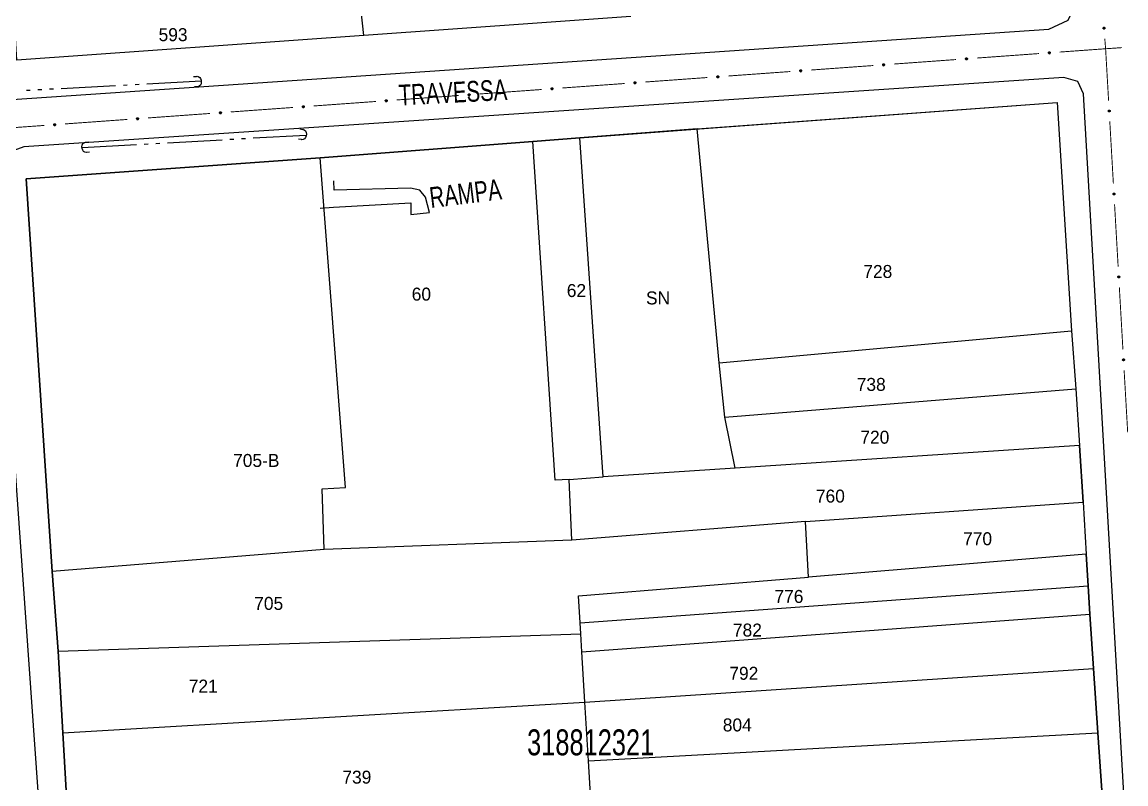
# Model space of a CAD drawing. Extents: x 201053 to 202535, y 4855063 to 4857394.
# Drawn here: x 201226.1 to 201438.7, y 4856093.2 to 4856239.9 of the extents above; entities that cross this region are included whole.
import ezdxf
from ezdxf.enums import TextEntityAlignment as Align

# ---------------------------------------------------------------- set-up
doc = ezdxf.new("R2010")
doc.units = 0
doc.header["$LTSCALE"] = 1.5
doc.header["$MEASUREMENT"] = 0
doc.linetypes.add('TRACO_05', pattern=[11, 7, -1, 0.5, -1, 0.5, -1])
for name, color, linetype in [('CD_MALHA_LOTES', 7, 'CONTINUOUS'), ('CD_TXT_QUADRA', 2, 'CONTINUOUS'), ('HD-VALAS-DRENOS', 170, 'CONTINUOUS'), ('RU-QUADRA', 210, 'CONTINUOUS'), ('SV-BUEIRO-VALA', 7, 'CONTINUOUS'), ('SV-EIXO-RUA-PAV', 20, 'CONTINUOUS'), ('SV-ESCADARIA-RAMPA', 7, 'CONTINUOUS'), ('SV-RUA-PAVIM', 7, 'CONTINUOUS'), ('SV-TXT-RAMPA', 7, 'CONTINUOUS'), ('SV-TXT-RUA-PAV', 7, 'CONTINUOUS'), ('Th_NmrPort', 7, 'CONTINUOUS')]:
    doc.layers.add(name, color=color, linetype=linetype)
doc.styles.add('ARIAL', font='ARIAL.SHX')

# ---------------------------------------------------------------- blocks, each defined once
blk = doc.blocks.new('COD120', base_point=(202246.23, 4857300.32))
at = {"layer": 'SV-BUEIRO-VALA'}
blk.add_lwpolyline([(202245.23, 4857298.92), (202245.23, 4857299.503333), (202245.23, 4857299.590833), (202245.313333, 4857299.824167), (202245.48, 4857300.086667), (202245.73, 4857300.2325), (202246.063333, 4857300.32), (202246.396667, 4857300.32), (202246.73, 4857300.2325), (202246.98, 4857300.086667), (202247.146667, 4857299.824167), (202247.23, 4857299.590833), (202247.23, 4857299.503333), (202247.23, 4857298.92)], dxfattribs=at)

msp = doc.modelspace()

# ---------------------------------------------------------------- linework, layer by layer
at = {"layer": 'CD_MALHA_LOTES', "linetype": 'Continuous', "flags": 128}
for points in [[(201291.95, 4856237.34), (201291.15, 4856244.54)], [(201343.36, 4856241.01), (201291.95, 4856237.34)], [(201291.95, 4856237.34), (201225.16, 4856232.57)], [(201356.1, 4856219.34), (201425.44, 4856224.42), (201428.21, 4856180.47)], [(201356.1, 4856219.34), (201333.52, 4856217.66)], [(201360.32, 4856174.3), (201356.1, 4856219.34)], [(201324.49, 4856216.96), (201283.51, 4856213.78)], [(201333.52, 4856217.66), (201324.49, 4856216.96)], [(201331.46, 4856151.81), (201328.78, 4856151.71), (201324.49, 4856216.96)], [(201338.02, 4856152.36), (201333.52, 4856217.66)], [(201283.51, 4856213.78), (201226.91, 4856209.75), (201231.92, 4856134.1)], [(201284.29, 4856138.34), (201283.95, 4856150.02), (201288.4, 4856150.29), (201283.51, 4856213.78)], [(201360.32, 4856174.3), (201428.21, 4856180.47)], [(201428.21, 4856180.47), (201429.01, 4856169.29)], [(201361.47, 4856163.82), (201360.32, 4856174.3)], [(201361.47, 4856163.82), (201429.01, 4856169.29)], [(201429.01, 4856169.29), (201429.75, 4856158.36)], [(201363.4, 4856154), (201361.47, 4856163.82)], [(201429.75, 4856158.36), (201363.4, 4856154)], [(201430.41, 4856147.43), (201429.75, 4856158.36)], [(201363.4, 4856154), (201338.02, 4856152.36)], [(201331.46, 4856151.81), (201338.02, 4856152.36)], [(201332, 4856140.12), (201331.46, 4856151.81)], [(201377, 4856143.75), (201430.41, 4856147.43)], [(201430.41, 4856147.43), (201431, 4856137.46)], [(201377, 4856143.75), (201332, 4856140.12)], [(201377.53, 4856132.98), (201377, 4856143.75)], [(201284.29, 4856138.34), (201231.92, 4856134.1)], [(201332, 4856140.12), (201284.29, 4856138.34)], [(201431, 4856137.46), (201377.53, 4856132.98)], [(201431.37, 4856131.33), (201431, 4856137.46)], [(201231.92, 4856134.1), (201233.07, 4856118.77)], [(201333.56, 4856124.23), (201333.24, 4856129.43), (201377.53, 4856132.98)], [(201333.56, 4856124.23), (201431.37, 4856131.33)], [(201431.7, 4856125.86), (201431.37, 4856131.33)], [(201333.9, 4856118.62), (201431.7, 4856125.86)], [(201432.42, 4856115.43), (201431.7, 4856125.86)], [(201333.69, 4856122.09), (201333.56, 4856124.23)], [(201233.07, 4856118.77), (201333.69, 4856122.09)], [(201333.9, 4856118.62), (201333.69, 4856122.09)], [(201233.07, 4856118.77), (201233.99, 4856103.01)], [(201334.49, 4856108.91), (201333.9, 4856118.62)], [(201334.49, 4856108.91), (201432.42, 4856115.43)], [(201433.28, 4856103), (201432.42, 4856115.43)], [(201233.99, 4856103.01), (201334.49, 4856108.91)], [(201335.18, 4856097.65), (201334.49, 4856108.91)], [(201233.99, 4856103.01), (201235.29, 4856080.83)], [(201335.18, 4856097.65), (201433.28, 4856103)], [(201434.67, 4856082.7), (201433.28, 4856103)], [(201335.83, 4856086.91), (201335.18, 4856097.65)]]:
    msp.add_lwpolyline(points, dxfattribs=at)
at = {"layer": 'HD-VALAS-DRENOS', "linetype": 'TRACO_05'}
for points in [[(201260.64, 4856228.55, 6.4), (201226.99, 4856226.74, 6.4)], [(201237.69, 4856215.75, 5.8), (201280.86, 4856218.18, 5.8)]]:
    msp.add_polyline3d(points, dxfattribs=at)
at = {"layer": 'RU-QUADRA', "linetype": 'Continuous', "flags": 128}
for points in [[(201343.36, 4856241.01), (201291.95, 4856237.34), (201225.16, 4856232.57), (201224.68, 4856239.97)], [(201235.29, 4856080.83), (201233.99, 4856103.01), (201233.07, 4856118.77), (201231.92, 4856134.1), (201226.91, 4856209.75), (201283.51, 4856213.78), (201324.49, 4856216.96), (201333.52, 4856217.66), (201358.27, 4856219.5), (201425.44, 4856224.42), (201428.21, 4856180.47), (201429.01, 4856169.29), (201429.75, 4856158.36), (201430.41, 4856147.43), (201431, 4856137.46), (201431.37, 4856131.33), (201431.7, 4856125.86), (201432.42, 4856115.43), (201433.28, 4856103), (201434.67, 4856082.7)]]:
    msp.add_lwpolyline(points, dxfattribs=at)
at = {"layer": 'SV-EIXO-RUA-PAV'}
for points in [[(201434.526413, 4856238.909868), (201434.564096, 4856238.878691), (201434.590108, 4856238.84419), (201434.603521, 4856238.809171), (201434.607304, 4856238.775134), (201434.607253, 4856238.739877), (201434.599358, 4856238.704342), (201434.58186, 4856238.666843), (201434.550851, 4856238.628822), (201434.513757, 4856238.604499), (201434.480127, 4856238.589512), (201434.444863, 4856238.583524), (201434.410614, 4856238.584147), (201434.373973, 4856238.593568), (201434.336145, 4856238.611672), (201434.298668, 4856238.643778), (201434.273399, 4856238.677777), (201434.261315, 4856238.71199), (201434.255519, 4856238.747481), (201434.256003, 4856238.783475), (201434.263953, 4856238.818312), (201434.282249, 4856238.856366), (201434.314428, 4856238.892936), (201434.34805, 4856238.918526), (201434.382085, 4856238.931087), (201434.417154, 4856238.936007), (201434.452517, 4856238.936385), (201434.488568, 4856238.929937), (201434.526413, 4856238.909868)], [(201423.772533, 4856234.113269), (201423.804005, 4856234.150706), (201423.83871, 4856234.176445), (201423.873834, 4856234.189582), (201423.907899, 4856234.193097), (201423.943155, 4856234.192769), (201423.978626, 4856234.184595), (201424.015986, 4856234.166803), (201424.053762, 4856234.135495), (201424.077793, 4856234.098211), (201424.092515, 4856234.064464), (201424.098226, 4856234.029154), (201424.097333, 4856233.994911), (201424.087624, 4856233.958345), (201424.069223, 4856233.920661), (201424.036823, 4856233.883437), (201424.002627, 4856233.858437), (201423.968319, 4856233.846622), (201423.932785, 4856233.841105), (201423.896796, 4856233.841872), (201423.862022, 4856233.850096), (201423.824113, 4856233.868691), (201423.787797, 4856233.901157), (201423.762472, 4856233.934979), (201423.750179, 4856233.969112), (201423.745536, 4856234.004218), (201423.745435, 4856234.039583), (201423.752167, 4856234.075582), (201423.772533, 4856234.113269)], [(201391.85583, 4856231.805877), (201391.887302, 4856231.843314), (201391.922007, 4856231.869053), (201391.957131, 4856231.88219), (201391.991196, 4856231.885705), (201392.026451, 4856231.885377), (201392.061923, 4856231.877203), (201392.099283, 4856231.859411), (201392.137059, 4856231.828103), (201392.16109, 4856231.790819), (201392.175812, 4856231.757073), (201392.181523, 4856231.721762), (201392.180629, 4856231.687519), (201392.170921, 4856231.650954), (201392.15252, 4856231.613269), (201392.12012, 4856231.576046), (201392.085924, 4856231.551045), (201392.051616, 4856231.53923), (201392.016081, 4856231.533714), (201391.980092, 4856231.534481), (201391.945319, 4856231.542705), (201391.907409, 4856231.5613), (201391.871094, 4856231.593765), (201391.845769, 4856231.627587), (201391.833476, 4856231.66172), (201391.828833, 4856231.696826), (201391.828732, 4856231.732191), (201391.835464, 4856231.76819), (201391.85583, 4856231.805877)], [(201407.814181, 4856232.959573), (201407.845654, 4856232.99701), (201407.880358, 4856233.022749), (201407.915482, 4856233.035886), (201407.949547, 4856233.039401), (201407.984803, 4856233.039073), (201408.020275, 4856233.030899), (201408.057635, 4856233.013107), (201408.095411, 4856232.981799), (201408.119442, 4856232.944515), (201408.134163, 4856232.910768), (201408.139874, 4856232.875458), (201408.138981, 4856232.841215), (201408.129272, 4856232.80465), (201408.110872, 4856232.766965), (201408.078471, 4856232.729742), (201408.044275, 4856232.704741), (201408.009968, 4856232.692926), (201407.974433, 4856232.68741), (201407.938444, 4856232.688177), (201407.90367, 4856232.696401), (201407.865761, 4856232.714995), (201407.829445, 4856232.747461), (201407.804121, 4856232.781283), (201407.791828, 4856232.815416), (201407.787184, 4856232.850522), (201407.787084, 4856232.885887), (201407.793816, 4856232.921886), (201407.814181, 4856232.959573)], [(201359.939126, 4856229.498485), (201359.970599, 4856229.535922), (201360.005303, 4856229.561661), (201360.040428, 4856229.574798), (201360.074493, 4856229.578314), (201360.109748, 4856229.577985), (201360.14522, 4856229.569811), (201360.18258, 4856229.552019), (201360.220356, 4856229.520711), (201360.244387, 4856229.483427), (201360.259108, 4856229.449681), (201360.264819, 4856229.414371), (201360.263926, 4856229.380127), (201360.254218, 4856229.343562), (201360.235817, 4856229.305877), (201360.203417, 4856229.268654), (201360.16922, 4856229.243653), (201360.134913, 4856229.231838), (201360.099378, 4856229.226322), (201360.063389, 4856229.227089), (201360.028616, 4856229.235313), (201359.990706, 4856229.253908), (201359.954391, 4856229.286374), (201359.929066, 4856229.320196), (201359.916773, 4856229.354328), (201359.912129, 4856229.389435), (201359.912029, 4856229.424799), (201359.918761, 4856229.460799), (201359.939126, 4856229.498485)], [(201375.897478, 4856230.652181), (201375.928951, 4856230.689618), (201375.963655, 4856230.715357), (201375.998779, 4856230.728494), (201376.032844, 4856230.73201), (201376.0681, 4856230.731681), (201376.103571, 4856230.723507), (201376.140932, 4856230.705715), (201376.178707, 4856230.674407), (201376.202738, 4856230.637123), (201376.21746, 4856230.603377), (201376.223171, 4856230.568066), (201376.222278, 4856230.533823), (201376.212569, 4856230.497258), (201376.194169, 4856230.459573), (201376.161768, 4856230.42235), (201376.127572, 4856230.397349), (201376.093265, 4856230.385534), (201376.05773, 4856230.380018), (201376.021741, 4856230.380785), (201375.986967, 4856230.389009), (201375.949058, 4856230.407604), (201375.912742, 4856230.44007), (201375.887418, 4856230.473892), (201375.875124, 4856230.508024), (201375.870481, 4856230.543131), (201375.870381, 4856230.578495), (201375.877112, 4856230.614494), (201375.897478, 4856230.652181)], [(201343.980775, 4856228.344789), (201344.012247, 4856228.382226), (201344.046952, 4856228.407965), (201344.082076, 4856228.421102), (201344.116141, 4856228.424618), (201344.151397, 4856228.424289), (201344.186868, 4856228.416115), (201344.224228, 4856228.398323), (201344.262004, 4856228.367015), (201344.286035, 4856228.329731), (201344.300757, 4856228.295985), (201344.306468, 4856228.260675), (201344.305575, 4856228.226431), (201344.295866, 4856228.189866), (201344.277465, 4856228.152181), (201344.245065, 4856228.114958), (201344.210869, 4856228.089957), (201344.176561, 4856228.078142), (201344.141027, 4856228.072626), (201344.105038, 4856228.073393), (201344.070264, 4856228.081617), (201344.032355, 4856228.100212), (201343.996039, 4856228.132678), (201343.970714, 4856228.1665), (201343.958421, 4856228.200632), (201343.953778, 4856228.235739), (201343.953677, 4856228.271103), (201343.960409, 4856228.307103), (201343.980775, 4856228.344789)], [(201312.064072, 4856226.037397), (201312.095544, 4856226.074834), (201312.130249, 4856226.100574), (201312.165373, 4856226.11371), (201312.199438, 4856226.117226), (201312.234693, 4856226.116897), (201312.270165, 4856226.108724), (201312.307525, 4856226.090931), (201312.345301, 4856226.059624), (201312.369332, 4856226.022339), (201312.384054, 4856225.988593), (201312.389765, 4856225.953283), (201312.388871, 4856225.919039), (201312.379163, 4856225.882474), (201312.360762, 4856225.844789), (201312.328362, 4856225.807566), (201312.294166, 4856225.782565), (201312.259858, 4856225.770751), (201312.224323, 4856225.765234), (201312.188334, 4856225.766001), (201312.153561, 4856225.774225), (201312.115651, 4856225.79282), (201312.079336, 4856225.825286), (201312.054011, 4856225.859108), (201312.041718, 4856225.89324), (201312.037075, 4856225.928347), (201312.036974, 4856225.963712), (201312.043706, 4856225.999711), (201312.064072, 4856226.037397)], [(201328.022423, 4856227.191093), (201328.053896, 4856227.22853), (201328.0886, 4856227.254269), (201328.123724, 4856227.267406), (201328.157789, 4856227.270922), (201328.193045, 4856227.270593), (201328.228517, 4856227.262419), (201328.265877, 4856227.244627), (201328.303653, 4856227.213319), (201328.327684, 4856227.176035), (201328.342405, 4856227.142289), (201328.348116, 4856227.106979), (201328.347223, 4856227.072735), (201328.337514, 4856227.03617), (201328.319114, 4856226.998485), (201328.286713, 4856226.961262), (201328.252517, 4856226.936261), (201328.21821, 4856226.924447), (201328.182675, 4856226.91893), (201328.146686, 4856226.919697), (201328.111912, 4856226.927921), (201328.074003, 4856226.946516), (201328.037687, 4856226.978982), (201328.012363, 4856227.012804), (201328.00007, 4856227.046936), (201327.995426, 4856227.082043), (201327.995326, 4856227.117408), (201328.002058, 4856227.153407), (201328.022423, 4856227.191093)], [(201280.147368, 4856223.730005), (201280.178841, 4856223.767442), (201280.213545, 4856223.793182), (201280.24867, 4856223.806319), (201280.282735, 4856223.809834), (201280.31799, 4856223.809505), (201280.353462, 4856223.801332), (201280.390822, 4856223.783539), (201280.428598, 4856223.752232), (201280.452629, 4856223.714947), (201280.46735, 4856223.681201), (201280.473061, 4856223.645891), (201280.472168, 4856223.611647), (201280.46246, 4856223.575082), (201280.444059, 4856223.537397), (201280.411659, 4856223.500174), (201280.377462, 4856223.475173), (201280.343155, 4856223.463359), (201280.30762, 4856223.457842), (201280.271631, 4856223.458609), (201280.236858, 4856223.466833), (201280.198948, 4856223.485428), (201280.162633, 4856223.517894), (201280.137308, 4856223.551716), (201280.125015, 4856223.585848), (201280.120371, 4856223.620955), (201280.120271, 4856223.65632), (201280.127003, 4856223.692319), (201280.147368, 4856223.730005)], [(201296.10572, 4856224.883701), (201296.137193, 4856224.921138), (201296.171897, 4856224.946878), (201296.207021, 4856224.960014), (201296.241086, 4856224.96353), (201296.276342, 4856224.963201), (201296.311813, 4856224.955028), (201296.349174, 4856224.937235), (201296.386949, 4856224.905928), (201296.41098, 4856224.868643), (201296.425702, 4856224.834897), (201296.431413, 4856224.799587), (201296.43052, 4856224.765343), (201296.420811, 4856224.728778), (201296.402411, 4856224.691093), (201296.37001, 4856224.65387), (201296.335814, 4856224.628869), (201296.301507, 4856224.617055), (201296.265972, 4856224.611538), (201296.229983, 4856224.612305), (201296.195209, 4856224.620529), (201296.1573, 4856224.639124), (201296.120984, 4856224.67159), (201296.09566, 4856224.705412), (201296.083366, 4856224.739544), (201296.078723, 4856224.774651), (201296.078623, 4856224.810016), (201296.085354, 4856224.846015), (201296.10572, 4856224.883701)], [(201248.230665, 4856221.422614), (201248.262138, 4856221.46005), (201248.296842, 4856221.48579), (201248.331966, 4856221.498927), (201248.366032, 4856221.502442), (201248.401287, 4856221.502113), (201248.436759, 4856221.49394), (201248.474119, 4856221.476147), (201248.511895, 4856221.44484), (201248.535926, 4856221.407556), (201248.550647, 4856221.373809), (201248.556358, 4856221.338499), (201248.555465, 4856221.304256), (201248.545756, 4856221.26769), (201248.527356, 4856221.230005), (201248.494955, 4856221.192782), (201248.460759, 4856221.167781), (201248.426452, 4856221.155967), (201248.390917, 4856221.15045), (201248.354928, 4856221.151217), (201248.320155, 4856221.159441), (201248.282245, 4856221.178036), (201248.24593, 4856221.210502), (201248.220605, 4856221.244324), (201248.208312, 4856221.278457), (201248.203668, 4856221.313563), (201248.203568, 4856221.348928), (201248.2103, 4856221.384927), (201248.230665, 4856221.422614)], [(201264.189017, 4856222.57631), (201264.220489, 4856222.613746), (201264.255194, 4856222.639486), (201264.290318, 4856222.652623), (201264.324383, 4856222.656138), (201264.359639, 4856222.655809), (201264.39511, 4856222.647636), (201264.43247, 4856222.629843), (201264.470246, 4856222.598536), (201264.494277, 4856222.561251), (201264.508999, 4856222.527505), (201264.51471, 4856222.492195), (201264.513817, 4856222.457951), (201264.504108, 4856222.421386), (201264.485707, 4856222.383701), (201264.453307, 4856222.346478), (201264.419111, 4856222.321477), (201264.384803, 4856222.309663), (201264.349269, 4856222.304146), (201264.31328, 4856222.304913), (201264.278506, 4856222.313137), (201264.240597, 4856222.331732), (201264.204281, 4856222.364198), (201264.178956, 4856222.39802), (201264.166663, 4856222.432152), (201264.16202, 4856222.467259), (201264.16192, 4856222.502624), (201264.168651, 4856222.538623), (201264.189017, 4856222.57631)], [(201435.536848, 4856222.940088), (201435.573819, 4856222.90807), (201435.599046, 4856222.872991), (201435.611666, 4856222.837678), (201435.614681, 4856222.803565), (201435.613834, 4856222.768318), (201435.605141, 4856222.73297), (201435.586802, 4856222.695875), (201435.554943, 4856222.658563), (201435.51731, 4856222.635082), (201435.483351, 4856222.620857), (201435.447961, 4856222.615665), (201435.413735, 4856222.617061), (201435.377316, 4856222.627306), (201435.339905, 4856222.646257), (201435.303162, 4856222.679201), (201435.278665, 4856222.71376), (201435.267356, 4856222.748237), (201435.262361, 4856222.783849), (201435.263657, 4856222.819823), (201435.27239, 4856222.854472), (201435.29154, 4856222.892105), (201435.324535, 4856222.92794), (201435.358725, 4856222.952765), (201435.393035, 4856222.964556), (201435.428205, 4856222.968683), (201435.463568, 4856222.968265), (201435.499464, 4856222.961005), (201435.536848, 4856222.940088)], [(201232.272314, 4856220.268918), (201232.303786, 4856220.306354), (201232.338491, 4856220.332094), (201232.373615, 4856220.345231), (201232.40768, 4856220.348746), (201232.442935, 4856220.348417), (201232.478407, 4856220.340244), (201232.515767, 4856220.322452), (201232.553543, 4856220.291144), (201232.577574, 4856220.25386), (201232.592296, 4856220.220113), (201232.598007, 4856220.184803), (201232.597113, 4856220.15056), (201232.587405, 4856220.113994), (201232.569004, 4856220.076309), (201232.536604, 4856220.039086), (201232.502408, 4856220.014086), (201232.4681, 4856220.002271), (201232.432565, 4856219.996754), (201232.396576, 4856219.997521), (201232.361803, 4856220.005745), (201232.323893, 4856220.02434), (201232.287578, 4856220.056806), (201232.262253, 4856220.090628), (201232.24996, 4856220.124761), (201232.245317, 4856220.159867), (201232.245216, 4856220.195232), (201232.251948, 4856220.231231), (201232.272314, 4856220.268918)], [(201436.456152, 4856206.96652), (201436.493123, 4856206.934502), (201436.51835, 4856206.899423), (201436.53097, 4856206.86411), (201436.533985, 4856206.829997), (201436.533139, 4856206.79475), (201436.524445, 4856206.759402), (201436.506106, 4856206.722307), (201436.474247, 4856206.684995), (201436.436614, 4856206.661514), (201436.402656, 4856206.647289), (201436.367265, 4856206.642097), (201436.333039, 4856206.643493), (201436.29662, 4856206.653737), (201436.259209, 4856206.672689), (201436.222466, 4856206.705632), (201436.19797, 4856206.740192), (201436.18666, 4856206.774669), (201436.181666, 4856206.810281), (201436.182961, 4856206.846255), (201436.191694, 4856206.880904), (201436.210844, 4856206.918536), (201436.243839, 4856206.954371), (201436.278029, 4856206.979197), (201436.312339, 4856206.990988), (201436.34751, 4856206.995115), (201436.382872, 4856206.994696), (201436.418768, 4856206.987437), (201436.456152, 4856206.96652)], [(201437.375456, 4856190.992952), (201437.412427, 4856190.960933), (201437.437654, 4856190.925855), (201437.450274, 4856190.890542), (201437.453289, 4856190.856429), (201437.452443, 4856190.821182), (201437.443749, 4856190.785834), (201437.42541, 4856190.748739), (201437.393551, 4856190.711427), (201437.355918, 4856190.687946), (201437.32196, 4856190.673721), (201437.286569, 4856190.668529), (201437.252343, 4856190.669925), (201437.215924, 4856190.680169), (201437.178513, 4856190.699121), (201437.14177, 4856190.732064), (201437.117274, 4856190.766624), (201437.105964, 4856190.801101), (201437.10097, 4856190.836713), (201437.102265, 4856190.872687), (201437.110998, 4856190.907336), (201437.130148, 4856190.944968), (201437.163143, 4856190.980803), (201437.197333, 4856191.005629), (201437.231643, 4856191.017419), (201437.266814, 4856191.021547), (201437.302176, 4856191.021128), (201437.338073, 4856191.013869), (201437.375456, 4856190.992952)], [(201438.29476, 4856175.019384), (201438.331731, 4856174.987365), (201438.356958, 4856174.952287), (201438.369578, 4856174.916973), (201438.372593, 4856174.88286), (201438.371747, 4856174.847614), (201438.363053, 4856174.812266), (201438.344714, 4856174.775171), (201438.312856, 4856174.737859), (201438.275222, 4856174.714377), (201438.241264, 4856174.700153), (201438.205874, 4856174.694961), (201438.171647, 4856174.696357), (201438.135228, 4856174.706601), (201438.097817, 4856174.725553), (201438.061074, 4856174.758496), (201438.036578, 4856174.793056), (201438.025268, 4856174.827533), (201438.020274, 4856174.863145), (201438.021569, 4856174.899119), (201438.030302, 4856174.933768), (201438.049452, 4856174.9714), (201438.082447, 4856175.007235), (201438.116638, 4856175.032061), (201438.150947, 4856175.043851), (201438.186118, 4856175.047979), (201438.22148, 4856175.04756), (201438.257377, 4856175.040301), (201438.29476, 4856175.019384)]]:
    msp.add_lwpolyline(points, close=True, dxfattribs=at)
for points in [[(201434.256003, 4856238.783475), (201434.273399, 4856238.677777)], [(201434.260958, 4856238.796618), (201434.285033, 4856238.667134)], [(201434.263953, 4856238.818312), (201434.298668, 4856238.643778)], [(201434.275913, 4856238.83204), (201434.316323, 4856238.635421)], [(201434.282249, 4856238.856366), (201434.336145, 4856238.611672)], [(201434.300171, 4856238.870946), (201434.354305, 4856238.605614)], [(201434.314428, 4856238.892936), (201434.373973, 4856238.593568)], [(201434.330414, 4856238.903488), (201434.390869, 4856238.593488)], [(201434.34805, 4856238.918526), (201434.410614, 4856238.584147)], [(201434.364578, 4856238.921286), (201434.426997, 4856238.586804)], [(201434.382085, 4856238.931087), (201434.444863, 4856238.583524)], [(201434.399397, 4856238.930923), (201434.45975, 4856238.588062)], [(201434.417154, 4856238.936007), (201434.480127, 4856238.589512)], [(201434.43623, 4856238.932508), (201434.498322, 4856238.602107)], [(201434.452517, 4856238.936385), (201434.513757, 4856238.604499)], [(201434.470779, 4856238.928435), (201434.532377, 4856238.621265)], [(201434.488568, 4856238.929937), (201434.550851, 4856238.628822)], [(201434.505765, 4856238.918921), (201434.564199, 4856238.651195)], [(201434.526413, 4856238.909868), (201434.58186, 4856238.666843)], [(201434.546249, 4856238.892052), (201434.589598, 4856238.692931)], [(201434.564096, 4856238.878691), (201434.599358, 4856238.704342)], [(201434.579009, 4856238.859088), (201434.601614, 4856238.730855)], [(201434.590108, 4856238.84419), (201434.607253, 4856238.739877)], [(201423.745435, 4856234.039583), (201424.077793, 4856234.098211)], [(201423.745536, 4856234.004218), (201424.092515, 4856234.064464)], [(201423.749184, 4856234.023267), (201424.080064, 4856234.082757)], [(201423.750179, 4856233.969112), (201424.098226, 4856234.029154)], [(201423.75048, 4856233.986422), (201424.093805, 4856234.044076)], [(201423.752167, 4856234.075582), (201424.053762, 4856234.135495)], [(201423.753529, 4856234.057783), (201424.061174, 4856234.116962)], [(201423.759843, 4856233.951529), (201424.094805, 4856234.011315)], [(201423.762472, 4856233.934979), (201424.097333, 4856233.994911)], [(201423.763318, 4856234.092693), (201424.031495, 4856234.149018)], [(201423.772533, 4856234.113269), (201424.015986, 4856234.166803)], [(201423.777372, 4856233.917226), (201424.087837, 4856233.975241)], [(201423.787797, 4856233.901157), (201424.087624, 4856233.958345)], [(201423.790505, 4856234.132964), (201423.989961, 4856234.174745)], [(201423.804005, 4856234.150706), (201423.978626, 4856234.184595)], [(201423.809674, 4856233.886727), (201424.075424, 4856233.938773)], [(201423.823725, 4856234.165464), (201423.952132, 4856234.18706)], [(201423.824113, 4856233.868691), (201424.069223, 4856233.920661)], [(201423.83871, 4856234.176445), (201423.943155, 4856234.192769)], [(201423.848388, 4856233.862164), (201424.045319, 4856233.901027)], [(201423.862022, 4856233.850096), (201424.036823, 4856233.883437)], [(201423.883692, 4856233.846931), (201424.013361, 4856233.869986)], [(201423.896796, 4856233.841872), (201424.002627, 4856233.858437)], [(201391.828732, 4856231.732191), (201392.16109, 4856231.790819)], [(201391.828833, 4856231.696826), (201392.175812, 4856231.757073)], [(201391.832481, 4856231.715875), (201392.163361, 4856231.775366)], [(201391.833476, 4856231.66172), (201392.181523, 4856231.721762)], [(201391.833777, 4856231.67903), (201392.177102, 4856231.736684)], [(201391.835464, 4856231.76819), (201392.137059, 4856231.828103)], [(201391.836826, 4856231.750391), (201392.144471, 4856231.80957)], [(201391.84314, 4856231.644137), (201392.178102, 4856231.703923)], [(201391.845769, 4856231.627587), (201392.180629, 4856231.687519)], [(201391.846615, 4856231.785301), (201392.114792, 4856231.841627)], [(201391.85583, 4856231.805877), (201392.099283, 4856231.859411)], [(201391.860668, 4856231.609834), (201392.171133, 4856231.667849)], [(201391.871094, 4856231.593765), (201392.170921, 4856231.650954)], [(201391.873802, 4856231.825572), (201392.073257, 4856231.867354)], [(201391.887302, 4856231.843314), (201392.061923, 4856231.877203)], [(201391.892971, 4856231.579335), (201392.158721, 4856231.631381)], [(201391.907022, 4856231.858072), (201392.035429, 4856231.879668)], [(201391.907409, 4856231.5613), (201392.15252, 4856231.613269)], [(201391.922007, 4856231.869053), (201392.026451, 4856231.885377)], [(201391.931685, 4856231.554772), (201392.128616, 4856231.593635)], [(201391.945319, 4856231.542705), (201392.12012, 4856231.576046)], [(201391.966988, 4856231.539539), (201392.096658, 4856231.562595)], [(201391.980092, 4856231.534481), (201392.085924, 4856231.551045)], [(201407.787084, 4856232.885887), (201408.119442, 4856232.944515)], [(201407.787184, 4856232.850522), (201408.134163, 4856232.910768)], [(201407.790833, 4856232.869571), (201408.121712, 4856232.929061)], [(201407.791828, 4856232.815416), (201408.139874, 4856232.875458)], [(201407.792128, 4856232.832726), (201408.135453, 4856232.89038)], [(201407.793816, 4856232.921886), (201408.095411, 4856232.981799)], [(201407.795178, 4856232.904087), (201408.102822, 4856232.963266)], [(201407.801491, 4856232.797833), (201408.136454, 4856232.857619)], [(201407.804121, 4856232.781283), (201408.138981, 4856232.841215)], [(201407.804967, 4856232.938997), (201408.073143, 4856232.995322)], [(201407.814181, 4856232.959573), (201408.057635, 4856233.013107)], [(201407.81902, 4856232.76353), (201408.129485, 4856232.821545)], [(201407.829445, 4856232.747461), (201408.129272, 4856232.80465)], [(201407.832153, 4856232.979268), (201408.031609, 4856233.02105)], [(201407.845654, 4856232.99701), (201408.020275, 4856233.030899)], [(201407.851323, 4856232.733031), (201408.117073, 4856232.785077)], [(201407.865374, 4856233.011768), (201407.99378, 4856233.033364)], [(201407.865761, 4856232.714995), (201408.110872, 4856232.766965)], [(201407.880358, 4856233.022749), (201407.984803, 4856233.039073)], [(201407.890037, 4856232.708468), (201408.086967, 4856232.747331)], [(201407.90367, 4856232.696401), (201408.078471, 4856232.729742)], [(201407.92534, 4856232.693235), (201408.055009, 4856232.716291)], [(201407.938444, 4856232.688177), (201408.044275, 4856232.704741)], [(201359.912029, 4856229.424799), (201360.244387, 4856229.483427)], [(201359.912129, 4856229.389435), (201360.259108, 4856229.449681)], [(201359.915778, 4856229.408483), (201360.246657, 4856229.467974)], [(201359.916773, 4856229.354328), (201360.264819, 4856229.414371)], [(201359.917073, 4856229.371638), (201360.260399, 4856229.429293)], [(201359.918761, 4856229.460799), (201360.220356, 4856229.520711)], [(201359.920123, 4856229.442999), (201360.227768, 4856229.502178)], [(201359.929912, 4856229.477909), (201360.198088, 4856229.534235)], [(201359.939126, 4856229.498485), (201360.18258, 4856229.552019)], [(201359.957098, 4856229.518181), (201360.156554, 4856229.559962)], [(201359.970599, 4856229.535922), (201360.14522, 4856229.569811)], [(201359.990319, 4856229.55068), (201360.118726, 4856229.572276)], [(201360.005303, 4856229.561661), (201360.109748, 4856229.577985)], [(201375.870381, 4856230.578495), (201376.202738, 4856230.637123)], [(201375.870481, 4856230.543131), (201376.21746, 4856230.603377)], [(201375.874129, 4856230.562179), (201376.205009, 4856230.62167)], [(201375.875124, 4856230.508024), (201376.223171, 4856230.568066)], [(201375.875425, 4856230.525334), (201376.21875, 4856230.582989)], [(201375.877112, 4856230.614494), (201376.178707, 4856230.674407)], [(201375.878475, 4856230.596695), (201376.186119, 4856230.655874)], [(201375.884788, 4856230.490441), (201376.219751, 4856230.550227)], [(201375.887418, 4856230.473892), (201376.222278, 4856230.533823)], [(201375.888263, 4856230.631605), (201376.15644, 4856230.687931)], [(201375.897478, 4856230.652181), (201376.140932, 4856230.705715)], [(201375.902317, 4856230.456138), (201376.212782, 4856230.514153)], [(201375.912742, 4856230.44007), (201376.212569, 4856230.497258)], [(201375.91545, 4856230.671876), (201376.114906, 4856230.713658)], [(201375.928951, 4856230.689618), (201376.103571, 4856230.723507)], [(201375.93462, 4856230.425639), (201376.200369, 4856230.477685)], [(201375.948671, 4856230.704376), (201376.077077, 4856230.725972)], [(201375.949058, 4856230.407604), (201376.194169, 4856230.459573)], [(201375.963655, 4856230.715357), (201376.0681, 4856230.731681)], [(201375.973334, 4856230.401076), (201376.170264, 4856230.439939)], [(201375.986967, 4856230.389009), (201376.161768, 4856230.42235)], [(201376.008637, 4856230.385843), (201376.138306, 4856230.408899)], [(201376.021741, 4856230.380785), (201376.127572, 4856230.397349)], [(201343.953677, 4856228.271103), (201344.286035, 4856228.329731)], [(201343.953778, 4856228.235739), (201344.300757, 4856228.295985)], [(201343.957426, 4856228.254787), (201344.288306, 4856228.314278)], [(201343.958421, 4856228.200632), (201344.306468, 4856228.260675)], [(201343.958722, 4856228.217942), (201344.302047, 4856228.275597)], [(201343.960409, 4856228.307103), (201344.262004, 4856228.367015)], [(201343.961771, 4856228.289303), (201344.269416, 4856228.348482)], [(201343.968085, 4856228.183049), (201344.303047, 4856228.242835)], [(201343.970714, 4856228.1665), (201344.305575, 4856228.226431)], [(201343.97156, 4856228.324213), (201344.239737, 4856228.380539)], [(201343.980775, 4856228.344789), (201344.224228, 4856228.398323)], [(201343.985614, 4856228.148746), (201344.296079, 4856228.206761)], [(201343.996039, 4856228.132678), (201344.295866, 4856228.189866)], [(201343.998747, 4856228.364485), (201344.198203, 4856228.406266)], [(201344.012247, 4856228.382226), (201344.186868, 4856228.416115)], [(201344.017916, 4856228.118247), (201344.283666, 4856228.170294)], [(201344.031967, 4856228.396984), (201344.160374, 4856228.41858)], [(201344.032355, 4856228.100212), (201344.277465, 4856228.152181)], [(201344.046952, 4856228.407965), (201344.151397, 4856228.424289)], [(201344.05663, 4856228.093684), (201344.253561, 4856228.132547)], [(201344.070264, 4856228.081617), (201344.245065, 4856228.114958)], [(201344.091934, 4856228.078452), (201344.221603, 4856228.101507)], [(201344.105038, 4856228.073393), (201344.210869, 4856228.089957)], [(201359.926436, 4856229.336745), (201360.261399, 4856229.396531)], [(201359.929066, 4856229.320196), (201360.263926, 4856229.380127)], [(201359.943965, 4856229.302442), (201360.25443, 4856229.360457)], [(201359.954391, 4856229.286374), (201360.254218, 4856229.343562)], [(201359.976268, 4856229.271943), (201360.242018, 4856229.323989)], [(201359.990706, 4856229.253908), (201360.235817, 4856229.305877)], [(201360.014982, 4856229.24738), (201360.211913, 4856229.286243)], [(201360.028616, 4856229.235313), (201360.203417, 4856229.268654)], [(201360.050285, 4856229.232148), (201360.179955, 4856229.255203)], [(201360.063389, 4856229.227089), (201360.16922, 4856229.243653)], [(201312.036974, 4856225.963712), (201312.369332, 4856226.022339)], [(201312.037075, 4856225.928347), (201312.384054, 4856225.988593)], [(201312.040723, 4856225.947395), (201312.371603, 4856226.006886)], [(201312.041718, 4856225.89324), (201312.389765, 4856225.953283)], [(201312.042019, 4856225.91055), (201312.385344, 4856225.968205)], [(201312.043706, 4856225.999711), (201312.345301, 4856226.059624)], [(201312.045068, 4856225.981911), (201312.352713, 4856226.04109)], [(201312.051382, 4856225.875657), (201312.386344, 4856225.935443)], [(201312.054011, 4856225.859108), (201312.388871, 4856225.919039)], [(201312.054857, 4856226.016821), (201312.323034, 4856226.073147)], [(201312.064072, 4856226.037397), (201312.307525, 4856226.090931)], [(201312.06891, 4856225.841354), (201312.379375, 4856225.899369)], [(201312.079336, 4856225.825286), (201312.379163, 4856225.882474)], [(201312.082044, 4856226.057093), (201312.281499, 4856226.098874)], [(201312.095544, 4856226.074834), (201312.270165, 4856226.108724)], [(201312.101213, 4856225.810856), (201312.366963, 4856225.862902)], [(201312.115264, 4856226.089592), (201312.243671, 4856226.111188)], [(201312.115651, 4856225.79282), (201312.360762, 4856225.844789)], [(201312.130249, 4856226.100574), (201312.234693, 4856226.116897)], [(201312.139927, 4856225.786293), (201312.336858, 4856225.825155)], [(201312.153561, 4856225.774225), (201312.328362, 4856225.807566)], [(201312.17523, 4856225.77106), (201312.3049, 4856225.794115)], [(201312.188334, 4856225.766001), (201312.294166, 4856225.782565)], [(201327.995326, 4856227.117408), (201328.327684, 4856227.176035)], [(201327.995426, 4856227.082043), (201328.342405, 4856227.142289)], [(201327.999075, 4856227.101091), (201328.329954, 4856227.160582)], [(201328.00007, 4856227.046936), (201328.348116, 4856227.106979)], [(201328.00037, 4856227.064246), (201328.343695, 4856227.121901)], [(201328.002058, 4856227.153407), (201328.303653, 4856227.213319)], [(201328.00342, 4856227.135607), (201328.311064, 4856227.194786)], [(201328.009733, 4856227.029353), (201328.344696, 4856227.089139)], [(201328.012363, 4856227.012804), (201328.347223, 4856227.072735)], [(201328.013209, 4856227.170517), (201328.281385, 4856227.226843)], [(201328.022423, 4856227.191093), (201328.265877, 4856227.244627)], [(201328.027262, 4856226.99505), (201328.337727, 4856227.053065)], [(201328.037687, 4856226.978982), (201328.337514, 4856227.03617)], [(201328.040395, 4856227.210789), (201328.239851, 4856227.25257)], [(201328.053896, 4856227.22853), (201328.228517, 4856227.262419)], [(201328.059565, 4856226.964551), (201328.325315, 4856227.016598)], [(201328.073616, 4856227.243288), (201328.202022, 4856227.264884)], [(201328.074003, 4856226.946516), (201328.319114, 4856226.998485)], [(201328.0886, 4856227.254269), (201328.193045, 4856227.270593)], [(201328.098279, 4856226.939989), (201328.295209, 4856226.978851)], [(201328.111912, 4856226.927921), (201328.286713, 4856226.961262)], [(201328.133582, 4856226.924756), (201328.263251, 4856226.947811)], [(201328.146686, 4856226.919697), (201328.252517, 4856226.936261)], [(201280.120271, 4856223.65632), (201280.452629, 4856223.714947)], [(201280.120371, 4856223.620955), (201280.46735, 4856223.681201)], [(201280.12402, 4856223.640003), (201280.454899, 4856223.699494)], [(201280.125015, 4856223.585848), (201280.473061, 4856223.645891)], [(201280.125315, 4856223.603159), (201280.468641, 4856223.660813)], [(201280.127003, 4856223.692319), (201280.428598, 4856223.752232)], [(201280.128365, 4856223.674519), (201280.43601, 4856223.733699)], [(201280.134678, 4856223.568265), (201280.469641, 4856223.628051)], [(201280.137308, 4856223.551716), (201280.472168, 4856223.611647)], [(201280.138154, 4856223.709429), (201280.40633, 4856223.765755)], [(201280.147368, 4856223.730005), (201280.390822, 4856223.783539)], [(201280.152207, 4856223.533962), (201280.462672, 4856223.591977)], [(201280.162633, 4856223.517894), (201280.46246, 4856223.575082)], [(201280.16534, 4856223.749701), (201280.364796, 4856223.791482)], [(201280.178841, 4856223.767442), (201280.353462, 4856223.801332)], [(201280.18451, 4856223.503464), (201280.45026, 4856223.55551)], [(201280.198561, 4856223.7822), (201280.326968, 4856223.803796)], [(201280.198948, 4856223.485428), (201280.444059, 4856223.537397)], [(201280.213545, 4856223.793182), (201280.31799, 4856223.809505)], [(201280.223224, 4856223.478901), (201280.420155, 4856223.517763)], [(201280.236858, 4856223.466833), (201280.411659, 4856223.500174)], [(201280.258527, 4856223.463668), (201280.388197, 4856223.486723)], [(201280.271631, 4856223.458609), (201280.377462, 4856223.475173)], [(201296.078623, 4856224.810016), (201296.41098, 4856224.868643)], [(201296.078723, 4856224.774651), (201296.425702, 4856224.834897)], [(201296.082371, 4856224.793699), (201296.413251, 4856224.85319)], [(201296.083366, 4856224.739544), (201296.431413, 4856224.799587)], [(201296.083667, 4856224.756855), (201296.426992, 4856224.814509)], [(201296.085354, 4856224.846015), (201296.386949, 4856224.905928)], [(201296.086717, 4856224.828215), (201296.394361, 4856224.887395)], [(201296.09303, 4856224.721961), (201296.427993, 4856224.781747)], [(201296.09566, 4856224.705412), (201296.43052, 4856224.765343)], [(201296.096505, 4856224.863125), (201296.364682, 4856224.919451)], [(201296.10572, 4856224.883701), (201296.349174, 4856224.937235)], [(201296.110559, 4856224.687658), (201296.421024, 4856224.745673)], [(201296.120984, 4856224.67159), (201296.420811, 4856224.728778)], [(201296.123692, 4856224.903397), (201296.323148, 4856224.945178)], [(201296.137193, 4856224.921138), (201296.311813, 4856224.955028)], [(201296.142862, 4856224.65716), (201296.408611, 4856224.709206)], [(201296.156913, 4856224.935896), (201296.285319, 4856224.957492)], [(201296.1573, 4856224.639124), (201296.402411, 4856224.691093)], [(201296.171897, 4856224.946878), (201296.276342, 4856224.963201)], [(201296.181576, 4856224.632597), (201296.378506, 4856224.671459)], [(201296.195209, 4856224.620529), (201296.37001, 4856224.65387)], [(201296.216879, 4856224.617364), (201296.346548, 4856224.640419)], [(201296.229983, 4856224.612305), (201296.335814, 4856224.628869)], [(201248.203568, 4856221.348928), (201248.535926, 4856221.407556)], [(201248.203668, 4856221.313563), (201248.550647, 4856221.373809)], [(201248.207317, 4856221.332611), (201248.538196, 4856221.392102)], [(201248.208312, 4856221.278457), (201248.556358, 4856221.338499)], [(201248.208612, 4856221.295767), (201248.551937, 4856221.353421)], [(201248.2103, 4856221.384927), (201248.511895, 4856221.44484)], [(201248.211662, 4856221.367128), (201248.519306, 4856221.426307)], [(201248.217975, 4856221.260873), (201248.552938, 4856221.320659)], [(201248.220605, 4856221.244324), (201248.555465, 4856221.304256)], [(201248.221451, 4856221.402037), (201248.489627, 4856221.458363)], [(201248.230665, 4856221.422614), (201248.474119, 4856221.476147)], [(201248.235504, 4856221.226571), (201248.545969, 4856221.284586)], [(201248.24593, 4856221.210502), (201248.545756, 4856221.26769)], [(201248.248637, 4856221.442309), (201248.448093, 4856221.48409)], [(201248.262138, 4856221.46005), (201248.436759, 4856221.49394)], [(201248.267807, 4856221.196072), (201248.533557, 4856221.248118)], [(201248.281858, 4856221.474809), (201248.410264, 4856221.496404)], [(201248.282245, 4856221.178036), (201248.527356, 4856221.230005)], [(201248.296842, 4856221.48579), (201248.401287, 4856221.502113)], [(201248.306521, 4856221.171509), (201248.503451, 4856221.210371)], [(201248.320155, 4856221.159441), (201248.494955, 4856221.192782)], [(201248.341824, 4856221.156276), (201248.471493, 4856221.179331)], [(201248.354928, 4856221.151217), (201248.460759, 4856221.167781)], [(201264.16192, 4856222.502624), (201264.494277, 4856222.561251)], [(201264.16202, 4856222.467259), (201264.508999, 4856222.527505)], [(201264.165668, 4856222.486307), (201264.496548, 4856222.545798)], [(201264.166663, 4856222.432152), (201264.51471, 4856222.492195)], [(201264.166964, 4856222.449463), (201264.510289, 4856222.507117)], [(201264.168651, 4856222.538623), (201264.470246, 4856222.598536)], [(201264.170013, 4856222.520823), (201264.477658, 4856222.580003)], [(201264.176327, 4856222.414569), (201264.511289, 4856222.474355)], [(201264.178956, 4856222.39802), (201264.513817, 4856222.457951)], [(201264.179802, 4856222.555733), (201264.447979, 4856222.612059)], [(201264.189017, 4856222.57631), (201264.43247, 4856222.629843)], [(201264.193856, 4856222.380266), (201264.504321, 4856222.438281)], [(201264.204281, 4856222.364198), (201264.504108, 4856222.421386)], [(201264.206989, 4856222.596005), (201264.406445, 4856222.637786)], [(201264.220489, 4856222.613746), (201264.39511, 4856222.647636)], [(201264.226158, 4856222.349768), (201264.491908, 4856222.401814)], [(201264.240209, 4856222.628505), (201264.368616, 4856222.6501)], [(201264.240597, 4856222.331732), (201264.485707, 4856222.383701)], [(201264.255194, 4856222.639486), (201264.359639, 4856222.655809)], [(201264.264872, 4856222.325205), (201264.461803, 4856222.364067)], [(201264.278506, 4856222.313137), (201264.453307, 4856222.346478)], [(201264.300176, 4856222.309972), (201264.429845, 4856222.333027)], [(201264.31328, 4856222.304913), (201264.419111, 4856222.321477)], [(201435.263657, 4856222.819823), (201435.278665, 4856222.71376)], [(201435.268907, 4856222.832851), (201435.290056, 4856222.702858)], [(201435.27239, 4856222.854472), (201435.303162, 4856222.679201)], [(201435.284657, 4856222.867927), (201435.320624, 4856222.670447)], [(201435.29154, 4856222.892105), (201435.339905, 4856222.646257)], [(201435.309785, 4856222.906277), (201435.357925, 4856222.639791)], [(201435.324535, 4856222.92794), (201435.377316, 4856222.627306)], [(201435.340755, 4856222.938128), (201435.394206, 4856222.626845)], [(201435.358725, 4856222.952765), (201435.413735, 4856222.617061)], [(201435.375311, 4856222.955151), (201435.430174, 4856222.619347)], [(201435.393035, 4856222.964556), (201435.447961, 4856222.615665)], [(201435.410338, 4856222.964001), (201435.462947, 4856222.619867)], [(201435.428205, 4856222.968683), (201435.483351, 4856222.620857)], [(201435.447198, 4856222.964756), (201435.501825, 4856222.633038)], [(201435.463568, 4856222.968265), (201435.51731, 4856222.635082)], [(201435.481647, 4856222.959904), (201435.536303, 4856222.651424)], [(201435.499464, 4856222.961005), (201435.554943, 4856222.658563)], [(201435.516409, 4856222.949604), (201435.568792, 4856222.680629)], [(201435.536848, 4856222.940088), (201435.586802, 4856222.695875)], [(201435.556277, 4856222.921829), (201435.595126, 4856222.721782)], [(201435.573819, 4856222.90807), (201435.605141, 4856222.73297)], [(201435.588286, 4856222.888135), (201435.607994, 4856222.759425)], [(201435.599046, 4856222.872991), (201435.613834, 4856222.768318)], [(201232.245216, 4856220.195232), (201232.577574, 4856220.25386)], [(201232.245317, 4856220.159867), (201232.592296, 4856220.220113)], [(201232.248965, 4856220.178915), (201232.579845, 4856220.238406)], [(201232.24996, 4856220.124761), (201232.598007, 4856220.184803)], [(201232.250261, 4856220.142071), (201232.593586, 4856220.199725)], [(201232.251948, 4856220.231231), (201232.553543, 4856220.291144)], [(201232.25331, 4856220.213432), (201232.560955, 4856220.272611)], [(201232.259624, 4856220.107178), (201232.594586, 4856220.166964)], [(201232.262253, 4856220.090628), (201232.597113, 4856220.15056)], [(201232.263099, 4856220.248341), (201232.531276, 4856220.304667)], [(201232.272314, 4856220.268918), (201232.515767, 4856220.322452)], [(201232.277152, 4856220.072875), (201232.587617, 4856220.13089)], [(201232.287578, 4856220.056806), (201232.587405, 4856220.113994)], [(201232.290286, 4856220.288613), (201232.489741, 4856220.330394)], [(201232.303786, 4856220.306354), (201232.478407, 4856220.340244)], [(201232.309455, 4856220.042376), (201232.575205, 4856220.094422)], [(201232.323506, 4856220.321113), (201232.451913, 4856220.342708)], [(201232.323893, 4856220.02434), (201232.569004, 4856220.076309)], [(201232.338491, 4856220.332094), (201232.442935, 4856220.348417)], [(201232.348169, 4856220.017813), (201232.5451, 4856220.056675)], [(201232.361803, 4856220.005745), (201232.536604, 4856220.039086)], [(201232.383472, 4856220.00258), (201232.513142, 4856220.025635)], [(201232.396576, 4856219.997521), (201232.502408, 4856220.014086)], [(201436.182961, 4856206.846255), (201436.19797, 4856206.740192)], [(201436.188211, 4856206.859283), (201436.209361, 4856206.729289)], [(201436.191694, 4856206.880904), (201436.222466, 4856206.705632)], [(201436.203961, 4856206.894359), (201436.239928, 4856206.696879)], [(201436.210844, 4856206.918536), (201436.259209, 4856206.672689)], [(201436.229089, 4856206.932708), (201436.277229, 4856206.666223)], [(201436.243839, 4856206.954371), (201436.29662, 4856206.653737)], [(201436.260059, 4856206.96456), (201436.31351, 4856206.653277)], [(201436.278029, 4856206.979197), (201436.333039, 4856206.643493)], [(201436.294616, 4856206.981583), (201436.349478, 4856206.645779)], [(201436.312339, 4856206.990988), (201436.367265, 4856206.642097)], [(201436.329643, 4856206.990433), (201436.382251, 4856206.646299)], [(201436.34751, 4856206.995115), (201436.402656, 4856206.647289)], [(201436.366502, 4856206.991188), (201436.421129, 4856206.65947)], [(201436.382872, 4856206.994696), (201436.436614, 4856206.661514)], [(201436.400951, 4856206.986336), (201436.455607, 4856206.677856)], [(201436.418768, 4856206.987437), (201436.474247, 4856206.684995)], [(201436.435713, 4856206.976036), (201436.488096, 4856206.707061)], [(201436.456152, 4856206.96652), (201436.506106, 4856206.722307)], [(201436.475582, 4856206.948261), (201436.51443, 4856206.748214)], [(201436.493123, 4856206.934502), (201436.524445, 4856206.759402)], [(201436.50759, 4856206.914567), (201436.527298, 4856206.785857)], [(201436.51835, 4856206.899423), (201436.533139, 4856206.79475)], [(201437.102265, 4856190.872687), (201437.117274, 4856190.766624)], [(201437.107515, 4856190.885715), (201437.128665, 4856190.755721)], [(201437.110998, 4856190.907336), (201437.14177, 4856190.732064)], [(201437.123265, 4856190.920791), (201437.159232, 4856190.723311)], [(201437.130148, 4856190.944968), (201437.178513, 4856190.699121)], [(201437.148393, 4856190.95914), (201437.196533, 4856190.692655)], [(201437.163143, 4856190.980803), (201437.215924, 4856190.680169)], [(201437.179363, 4856190.990992), (201437.232814, 4856190.679708)], [(201437.197333, 4856191.005629), (201437.252343, 4856190.669925)], [(201437.21392, 4856191.008015), (201437.268782, 4856190.672211)], [(201437.231643, 4856191.017419), (201437.286569, 4856190.668529)], [(201437.248947, 4856191.016865), (201437.301555, 4856190.67273)], [(201437.266814, 4856191.021547), (201437.32196, 4856190.673721)], [(201437.285806, 4856191.017619), (201437.340433, 4856190.685902)], [(201437.302176, 4856191.021128), (201437.355918, 4856190.687946)], [(201437.320255, 4856191.012768), (201437.374912, 4856190.704288)], [(201437.338073, 4856191.013869), (201437.393551, 4856190.711427)], [(201437.355017, 4856191.002468), (201437.4074, 4856190.733493)], [(201437.375456, 4856190.992952), (201437.42541, 4856190.748739)], [(201437.394886, 4856190.974693), (201437.433734, 4856190.774645)], [(201437.412427, 4856190.960933), (201437.443749, 4856190.785834)], [(201437.426894, 4856190.940999), (201437.446602, 4856190.812289)], [(201437.437654, 4856190.925855), (201437.452443, 4856190.821182)], [(201438.021569, 4856174.899119), (201438.036578, 4856174.793056)], [(201438.02682, 4856174.912147), (201438.047969, 4856174.782153)], [(201438.030302, 4856174.933768), (201438.061074, 4856174.758496)], [(201438.042569, 4856174.947223), (201438.078536, 4856174.749743)], [(201438.049452, 4856174.9714), (201438.097817, 4856174.725553)], [(201438.067698, 4856174.985572), (201438.115837, 4856174.719087)], [(201438.082447, 4856175.007235), (201438.135228, 4856174.706601)], [(201438.098667, 4856175.017424), (201438.152118, 4856174.70614)], [(201438.116638, 4856175.032061), (201438.171647, 4856174.696357)], [(201438.133224, 4856175.034447), (201438.188086, 4856174.698643)], [(201438.150947, 4856175.043851), (201438.205874, 4856174.694961)], [(201438.168251, 4856175.043297), (201438.220859, 4856174.699162)], [(201438.186118, 4856175.047979), (201438.241264, 4856174.700153)], [(201438.20511, 4856175.044051), (201438.259737, 4856174.712334)], [(201438.22148, 4856175.04756), (201438.275222, 4856174.714377)], [(201438.239559, 4856175.0392), (201438.294216, 4856174.73072)], [(201438.257377, 4856175.040301), (201438.312856, 4856174.737859)], [(201438.274321, 4856175.0289), (201438.326704, 4856174.759925)], [(201438.29476, 4856175.019384), (201438.344714, 4856174.775171)], [(201438.31419, 4856175.001125), (201438.353038, 4856174.801077)], [(201438.331731, 4856174.987365), (201438.363053, 4856174.812266)], [(201438.346198, 4856174.967431), (201438.365906, 4856174.838721)], [(201438.356958, 4856174.952287), (201438.371747, 4856174.847614)]]:
    msp.add_lwpolyline(points, dxfattribs=at)
at = {"layer": 'SV-EIXO-RUA-PAV', "const_width": 0.18}
for points in [[(201434.58807, 4856236.764249), (201434.668019, 4856235.76745)], [(201434.668019, 4856235.76745), (201434.74, 4856234.87)], [(201409.960219, 4856233.004351), (201421.928983, 4856233.869623)], [(201425.918571, 4856234.158047), (201433.897747, 4856234.734895)], [(201433.897747, 4856234.734895), (201434.66, 4856234.79)], [(201434.66, 4856234.79), (201437.888308, 4856235.009436)], [(201434.74, 4856234.87), (201435.320292, 4856224.787016)], [(201378.043516, 4856230.696959), (201390.01228, 4856231.562231)], [(201394.001868, 4856231.850655), (201405.970631, 4856232.715927)], [(201362.085164, 4856229.543263), (201374.053928, 4856230.408535)], [(201330.168461, 4856227.235871), (201342.137225, 4856228.101143)], [(201346.126813, 4856228.389567), (201358.095576, 4856229.254839)], [(201298.251758, 4856224.92848), (201310.220522, 4856225.793752)], [(201314.21011, 4856226.082176), (201326.178873, 4856226.947448)], [(201266.335055, 4856222.621088), (201278.303818, 4856223.48636)], [(201282.293406, 4856223.774784), (201294.26217, 4856224.640056)], [(201234.418352, 4856220.313696), (201246.387115, 4856221.178968)], [(201250.376703, 4856221.467392), (201262.345467, 4856222.332664)], [(201218.46, 4856219.16), (201230.428764, 4856220.025272)], [(201435.550118, 4856220.793624), (201436.239596, 4856208.813448)], [(201436.469422, 4856204.820056), (201437.1589, 4856192.83988)], [(201437.388726, 4856188.846488), (201438.078204, 4856176.866312)], [(201438.30803, 4856172.87292), (201438.997508, 4856160.892744)]]:
    msp.add_lwpolyline(points, dxfattribs=at)
at = {"layer": 'SV-ESCADARIA-RAMPA', "linetype": 'Continuous'}
msp.add_polyline3d([(201283.52, 4856204.09, 6.67), (201286.11, 4856204.27, 6.67), (201300.97, 4856205.09, 4.62), (201300.99, 4856202.84, 4.62), (201304.57, 4856203.23, 4.62), (201303.84, 4856206.19, 4.62), (201302.7, 4856207.58, 4.62), (201300.9, 4856207.97, 4.62), (201286.23, 4856207.55, 6.89), (201286.15, 4856209.38, 6.89)], dxfattribs=at)
at = {"layer": 'SV-RUA-PAVIM', "linetype": 'Continuous'}
msp.add_polyline3d([(201303.16, 4856341.37, 9.43), (201216.87, 4856335.42, 7.91), (201213.67, 4856333.92, 7.91), (201211.89, 4856331.12, 7.91), (201218.79, 4856230.64, 6.2), (201219.9, 4856227.01, 6.2), (201224.22, 4856225.01, 6.2), (201423.83, 4856238.59, 7.46), (201427.56, 4856240.27, 7.53), (201429, 4856243.32, 7.58), (201421.98, 4856346.78, 10.03), (201420.78, 4856349.13, 10.03), (201418.35, 4856349.8, 10.05)], close=True, dxfattribs=at)
msp.add_polyline3d([(201442.21, 4856023.05, 11.79), (201441.29, 4856038.93, 11.79), (201430.49, 4856226.09, 7.77), (201429.41, 4856228.46, 7.77), (201426.7, 4856229.28, 7.77), (201226.5, 4856215.91, 6.27), (201223.37, 4856214.75, 6.27), (201222.38, 4856211.82, 6.27), (201223.31, 4856174.24, 6.19), (201233.8, 4856026.48, 7.91), (201233.98, 4856023.05, 7.98)], dxfattribs=at)

# ---------------------------------------------------------------- block references
at = {"layer": 'SV-BUEIRO-VALA'}
for p, rotation in [((201260.64, 4856228.55, 6.22), 275), ((201280.86, 4856218.18, 6.31), 263), ((201237.69, 4856215.75, 6.31), 94)]:
    msp.add_blockref('COD120', p, dxfattribs=dict(at, rotation=rotation))

# ---------------------------------------------------------------- texts
at = {"layer": 'CD_TXT_QUADRA', "style": 'ARIAL', "width": 0.7}
msp.add_text('318812321', height=5, dxfattribs=at).set_placement((201323.37, 4856098.69))
at = {"layer": 'SV-TXT-RAMPA', "style": 'ARIAL', "width": 0.7}
msp.add_text('RAMPA', height=4, rotation=7, dxfattribs=at).set_placement((201304.85, 4856204.1))
at = {"layer": 'SV-TXT-RUA-PAV', "style": 'ARIAL', "width": 0.7}
msp.add_text('TRAVESSA', height=4, rotation=3, dxfattribs=at).set_placement((201298.78, 4856223.85))
at = {"layer": 'Th_NmrPort', "color": 1}
for s, p in [('593', (201252.426522, 4856237.510485)), ('728', (201388.100116, 4856191.893044)), ('62', (201331.011911, 4856188.221936)), ('60', (201301.161911, 4856187.531936)), ('SN', (201346.261911, 4856186.791936)), ('738', (201386.830116, 4856170.143044)), ('720', (201387.530116, 4856159.963044)), ('705-B', (201266.776042, 4856155.487858)), ('760', (201378.970116, 4856148.623044)), ('770', (201407.310116, 4856140.413044)), ('776', (201370.993709, 4856129.295603)), ('705', (201270.839522, 4856127.952275)), ('782', (201363.000116, 4856122.823044)), ('792', (201362.310116, 4856114.493044)), ('721', (201258.238559, 4856112.022248)), ('804', (201361.043709, 4856104.545603)), ('739', (201287.810116, 4856094.483044))]:
    msp.add_text(s, height=2.5, dxfattribs=at).set_placement(p, align=Align.MIDDLE_LEFT)

doc.saveas('drawing.dxf')
